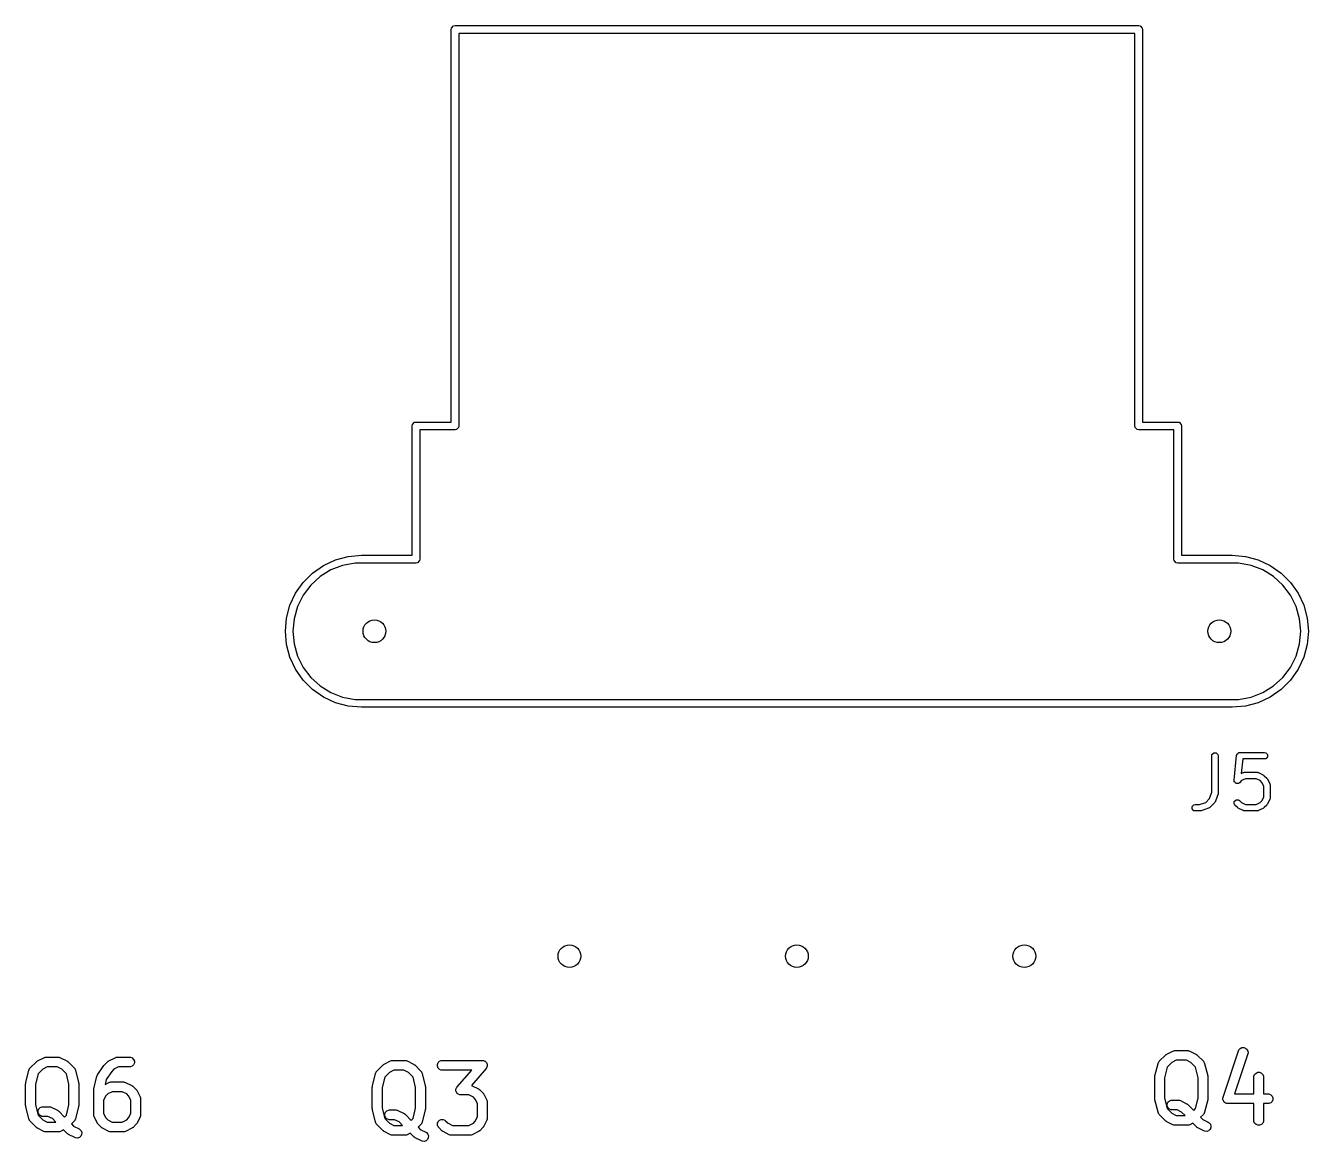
# Model space of a CAD drawing. Extents: x 4.87 to 6.59, y -5.87 to -3.85.
# Drawn here: x 5.261 to 6.038, y -4.526 to -3.85 of the extents above; entities that cross this region are included whole.
import ezdxf

# ---------------------------------------------------------------- set-up
doc = ezdxf.new("R2010")
doc.units = 0
doc.header["$MEASUREMENT"] = 0
doc.layers.add('BLACK', color=7, linetype='CONTINUOUS')

msp = doc.modelspace()

# ---------------------------------------------------------------- linework, layer by layer
at = {"layer": 'BLACK', "linetype": 'CONTINUOUS'}
for p, q in [((5.5189, -3.85197), (5.51908, -3.85106)), ((5.5189, -4.08976), (5.5189, -3.85197)), ((5.51908, -3.85106), (5.52036, -3.84979)), ((5.52036, -3.84979), (5.52126, -3.84961)), ((5.52126, -3.84961), (5.93543, -3.84961)), ((5.93543, -3.84961), (5.93634, -3.84979)), ((5.93634, -3.84979), (5.93762, -3.85106)), ((5.93762, -3.85106), (5.9378, -3.85197)), ((5.9378, -3.85197), (5.9378, -4.08976)), ((5.52362, -3.85433), (5.52362, -4.09213)), ((5.93307, -3.85433), (5.52362, -3.85433)), ((5.93307, -4.09213), (5.93307, -3.85433)), ((5.49528, -4.09213), (5.49546, -4.09122)), ((5.49528, -4.17047), (5.49528, -4.09213)), ((5.49546, -4.09122), (5.49673, -4.08994)), ((5.49673, -4.08994), (5.49764, -4.08976)), ((5.49764, -4.08976), (5.5189, -4.08976)), ((5.52126, -4.09449), (5.5, -4.09449)), ((5.5, -4.09449), (5.5, -4.17283)), ((5.52216, -4.09431), (5.52126, -4.09449)), ((5.52344, -4.09303), (5.52216, -4.09431)), ((5.52362, -4.09213), (5.52344, -4.09303)), ((5.93325, -4.09303), (5.93307, -4.09213)), ((5.93453, -4.09431), (5.93325, -4.09303)), ((5.93543, -4.09449), (5.93453, -4.09431)), ((5.95669, -4.09449), (5.93543, -4.09449)), ((5.9378, -4.08976), (5.95906, -4.08976)), ((5.95669, -4.17283), (5.95669, -4.09449)), ((5.95906, -4.08976), (5.95996, -4.08994)), ((5.95996, -4.08994), (5.96124, -4.09122)), ((5.96124, -4.09122), (5.96142, -4.09213)), ((5.96142, -4.09213), (5.96142, -4.17047)), ((5.44881, -4.17325), (5.45657, -4.17117)), ((5.45657, -4.17117), (5.46457, -4.17047)), ((5.46457, -4.17047), (5.49528, -4.17047)), ((5.96142, -4.17047), (5.99213, -4.17047)), ((5.99213, -4.17047), (6.00012, -4.17117)), ((6.00012, -4.17117), (6.00788, -4.17325)), ((5.43496, -4.18125), (5.44154, -4.17664)), ((5.44606, -4.17937), (5.43955, -4.18341)), ((5.44154, -4.17664), (5.44881, -4.17325)), ((5.45321, -4.1766), (5.44606, -4.17937)), ((5.46074, -4.1752), (5.45321, -4.1766)), ((5.46457, -4.1752), (5.46074, -4.1752)), ((5.49764, -4.1752), (5.46457, -4.1752)), ((5.49854, -4.17502), (5.49764, -4.1752)), ((5.49982, -4.17374), (5.49854, -4.17502)), ((5.5, -4.17283), (5.49982, -4.17374)), ((5.95687, -4.17374), (5.95669, -4.17283)), ((5.95815, -4.17502), (5.95687, -4.17374)), ((5.95906, -4.1752), (5.95815, -4.17502)), ((5.99213, -4.1752), (5.95906, -4.1752)), ((5.99596, -4.1752), (5.99213, -4.1752)), ((6.00349, -4.1766), (5.99596, -4.1752)), ((6.01063, -4.17937), (6.00349, -4.1766)), ((6.00788, -4.17325), (6.01516, -4.17664)), ((6.01714, -4.18341), (6.01063, -4.17937)), ((6.01516, -4.17664), (6.02173, -4.18125)), ((5.42468, -4.1935), (5.42928, -4.18693)), ((5.42928, -4.18693), (5.43496, -4.18125)), ((5.43955, -4.18341), (5.43389, -4.18857)), ((6.02281, -4.18857), (6.01714, -4.18341)), ((6.02173, -4.18125), (6.02741, -4.18693)), ((6.02741, -4.18693), (6.03202, -4.1935)), ((5.42128, -4.20078), (5.42468, -4.1935)), ((5.42927, -4.19468), (5.42585, -4.20154)), ((5.43389, -4.18857), (5.42927, -4.19468)), ((6.02742, -4.19468), (6.02281, -4.18857)), ((6.03084, -4.20154), (6.02742, -4.19468)), ((6.03202, -4.1935), (6.03541, -4.20078)), ((5.4192, -4.20854), (5.42128, -4.20078)), ((5.42585, -4.20154), (5.42376, -4.20891)), ((6.03293, -4.20891), (6.03084, -4.20154)), ((6.03541, -4.20078), (6.03749, -4.20854)), ((5.4185, -4.21654), (5.4192, -4.20854)), ((5.42376, -4.20891), (5.42305, -4.21654)), ((6.03364, -4.21654), (6.03293, -4.20891)), ((6.03749, -4.20854), (6.03819, -4.21654)), ((5.4192, -4.22453), (5.4185, -4.21654)), ((5.42305, -4.21654), (5.42376, -4.22416)), ((6.03293, -4.22416), (6.03364, -4.21654)), ((6.03819, -4.21654), (6.03749, -4.22453)), ((5.42128, -4.23229), (5.4192, -4.22453)), ((5.42376, -4.22416), (5.42585, -4.23153)), ((6.03084, -4.23153), (6.03293, -4.22416)), ((6.03749, -4.22453), (6.03541, -4.23229)), ((5.42468, -4.23957), (5.42128, -4.23229)), ((5.42585, -4.23153), (5.42927, -4.23839)), ((6.02742, -4.23839), (6.03084, -4.23153)), ((6.03541, -4.23229), (6.03202, -4.23957)), ((5.42928, -4.24614), (5.42468, -4.23957)), ((5.42927, -4.23839), (5.43389, -4.2445)), ((6.02281, -4.2445), (6.02742, -4.23839)), ((6.03202, -4.23957), (6.02741, -4.24614)), ((5.43496, -4.25182), (5.42928, -4.24614)), ((5.43389, -4.2445), (5.43955, -4.24967)), ((5.43955, -4.24967), (5.44606, -4.2537)), ((6.01063, -4.2537), (6.01714, -4.24967)), ((6.01714, -4.24967), (6.02281, -4.2445)), ((6.02741, -4.24614), (6.02173, -4.25182)), ((5.44154, -4.25643), (5.43496, -4.25182)), ((5.44881, -4.25982), (5.44154, -4.25643)), ((5.44606, -4.2537), (5.45321, -4.25647)), ((5.45321, -4.25647), (5.46074, -4.25787)), ((5.46074, -4.25787), (5.46457, -4.25787)), ((5.46457, -4.25787), (5.99213, -4.25787)), ((5.99213, -4.25787), (5.99596, -4.25787)), ((5.99596, -4.25787), (6.00349, -4.25647)), ((6.00349, -4.25647), (6.01063, -4.2537)), ((6.01516, -4.25643), (6.00788, -4.25982)), ((6.02173, -4.25182), (6.01516, -4.25643)), ((5.45657, -4.2619), (5.44881, -4.25982)), ((5.46457, -4.2626), (5.45657, -4.2619)), ((5.99213, -4.2626), (5.46457, -4.2626)), ((6.00012, -4.2619), (5.99213, -4.2626)), ((6.00788, -4.25982), (6.00012, -4.2619)), ((5.97966, -4.29192), (5.97981, -4.29117)), ((5.97966, -4.3141), (5.97966, -4.29192)), ((5.97981, -4.29117), (5.98087, -4.29011)), ((5.98087, -4.29011), (5.98238, -4.29011)), ((5.98238, -4.29011), (5.98345, -4.29117)), ((5.98345, -4.29117), (5.9836, -4.29192)), ((5.9836, -4.29192), (5.9836, -4.31442)), ((5.99317, -4.30673), (5.99467, -4.29173)), ((5.99467, -4.29173), (5.99481, -4.29127)), ((5.99481, -4.29117), (5.99485, -4.29113)), ((5.99481, -4.29127), (5.99481, -4.29117)), ((5.99485, -4.29113), (5.99489, -4.29099)), ((5.99489, -4.29099), (5.9954, -4.29057)), ((5.9954, -4.29057), (5.99587, -4.29011)), ((5.99587, -4.29011), (5.99601, -4.29008)), ((5.99601, -4.29008), (5.99606, -4.29004)), ((5.99606, -4.29004), (5.99615, -4.29005)), ((5.99615, -4.29005), (5.99663, -4.28996)), ((5.99663, -4.28996), (6.01162, -4.28996)), ((5.99841, -4.29389), (5.99752, -4.30278)), ((6.01162, -4.29389), (5.99841, -4.29389)), ((6.01162, -4.28996), (6.01238, -4.29011)), ((6.01238, -4.29374), (6.01162, -4.29389)), ((6.01238, -4.29011), (6.01344, -4.29117)), ((6.01344, -4.29268), (6.01238, -4.29374)), ((6.01344, -4.29117), (6.01344, -4.29268)), ((5.99752, -4.30278), (5.99874, -4.30216)), ((5.99874, -4.30216), (5.99884, -4.30214)), ((5.99884, -4.30214), (5.99887, -4.3021)), ((5.99887, -4.3021), (5.99918, -4.30204)), ((5.99918, -4.30204), (5.99949, -4.30196)), ((5.99949, -4.30196), (5.99953, -4.30197)), ((5.99953, -4.30197), (5.99963, -4.30195)), ((5.99963, -4.30195), (6.00712, -4.30195)), ((6.00712, -4.30195), (6.00722, -4.30197)), ((6.00722, -4.30197), (6.00726, -4.30196)), ((6.00726, -4.30196), (6.00757, -4.30204)), ((6.00757, -4.30204), (6.00788, -4.3021)), ((6.00788, -4.3021), (6.00791, -4.30214)), ((6.00791, -4.30214), (6.008, -4.30216)), ((6.008, -4.30216), (6.011, -4.30366)), ((6.011, -4.30366), (6.01125, -4.30386)), ((6.01125, -4.30386), (6.01152, -4.30403)), ((6.01152, -4.30403), (6.01302, -4.30553)), ((5.99324, -4.30749), (5.99317, -4.30673)), ((5.99331, -4.30757), (5.99324, -4.30749)), ((5.99331, -4.30768), (5.99331, -4.30757)), ((5.99378, -4.30814), (5.99331, -4.30768)), ((5.9942, -4.30866), (5.99378, -4.30814)), ((5.9943, -4.30867), (5.9942, -4.30866)), ((5.99437, -4.30874), (5.9943, -4.30867)), ((5.99503, -4.30874), (5.99437, -4.30874)), ((5.99569, -4.30881), (5.99503, -4.30874)), ((5.99577, -4.30874), (5.99569, -4.30881)), ((5.99588, -4.30874), (5.99577, -4.30874)), ((5.99652, -4.30832), (5.99588, -4.30874)), ((5.99779, -4.30704), (5.99652, -4.30832)), ((6.00009, -4.30589), (5.99779, -4.30704)), ((6.00666, -4.30589), (6.00009, -4.30589)), ((6.00896, -4.30704), (6.00666, -4.30589)), ((6.01001, -4.30809), (6.00896, -4.30704)), ((6.01115, -4.31039), (6.01001, -4.30809)), ((6.01115, -4.31696), (6.01115, -4.31039)), ((6.01302, -4.30553), (6.01319, -4.30579)), ((6.01319, -4.30579), (6.01338, -4.30604)), ((6.01338, -4.30604), (6.01488, -4.30904)), ((6.01488, -4.30904), (6.01491, -4.30914)), ((6.01491, -4.30914), (6.01494, -4.30917)), ((6.01494, -4.30917), (6.015, -4.30948)), ((6.015, -4.30948), (6.01509, -4.30978)), ((6.01509, -4.30978), (6.01507, -4.30983)), ((6.01507, -4.30983), (6.01509, -4.30992)), ((6.01509, -4.30992), (6.01509, -4.31742)), ((5.97606, -4.3202), (5.97841, -4.31786)), ((5.97841, -4.31786), (5.97966, -4.3141)), ((5.98177, -4.31994), (5.98161, -4.32021)), ((5.98195, -4.31967), (5.98177, -4.31994)), ((5.98199, -4.31954), (5.98195, -4.31963)), ((5.98195, -4.31963), (5.98195, -4.31967)), ((5.98349, -4.31504), (5.98199, -4.31954)), ((5.98353, -4.31473), (5.98349, -4.31504)), ((5.9836, -4.31442), (5.98353, -4.31473)), ((5.99331, -4.31967), (5.99437, -4.3186)), ((5.99331, -4.32117), (5.99331, -4.31967)), ((5.99437, -4.3186), (5.99588, -4.3186)), ((5.99588, -4.3186), (5.99652, -4.31903)), ((5.99652, -4.31903), (5.99779, -4.3203)), ((6.00896, -4.3203), (6.01001, -4.31926)), ((6.01001, -4.31926), (6.01115, -4.31696)), ((6.01488, -4.3183), (6.01338, -4.3213)), ((6.01491, -4.31821), (6.01488, -4.3183)), ((6.01494, -4.31818), (6.01491, -4.31821)), ((6.015, -4.31787), (6.01494, -4.31818)), ((6.01509, -4.31756), (6.015, -4.31787)), ((6.01509, -4.31742), (6.01507, -4.31752)), ((6.01507, -4.31752), (6.01509, -4.31756)), ((5.96781, -4.32267), (5.96888, -4.3216)), ((5.96781, -4.32417), (5.96781, -4.32267)), ((5.96888, -4.32524), (5.96781, -4.32417)), ((5.96888, -4.3216), (5.96963, -4.32145)), ((5.96963, -4.32539), (5.96888, -4.32524)), ((5.96963, -4.32145), (5.97231, -4.32145)), ((5.97263, -4.32539), (5.96963, -4.32539)), ((5.97231, -4.32145), (5.97606, -4.3202)), ((5.97294, -4.32533), (5.97263, -4.32539)), ((5.97325, -4.32529), (5.97294, -4.32533)), ((5.97775, -4.32379), (5.97325, -4.32529)), ((5.97784, -4.32374), (5.97775, -4.32379)), ((5.97788, -4.32374), (5.97784, -4.32374)), ((5.97814, -4.32356), (5.97788, -4.32374)), ((5.97842, -4.32341), (5.97814, -4.32356)), ((5.97844, -4.32337), (5.97842, -4.32341)), ((5.97852, -4.32331), (5.97844, -4.32337)), ((5.98152, -4.32031), (5.97852, -4.32331)), ((5.98157, -4.32023), (5.98152, -4.32031)), ((5.98161, -4.32021), (5.98157, -4.32023)), ((5.99373, -4.32181), (5.99331, -4.32117)), ((5.99523, -4.32331), (5.99373, -4.32181)), ((5.9955, -4.32349), (5.99523, -4.32331)), ((5.99575, -4.32368), (5.9955, -4.32349)), ((5.99874, -4.32518), (5.99575, -4.32368)), ((5.99779, -4.3203), (6.00009, -4.32145)), ((5.99884, -4.32521), (5.99874, -4.32518)), ((5.99887, -4.32524), (5.99884, -4.32521)), ((5.99918, -4.3253), (5.99887, -4.32524)), ((5.99949, -4.32538), (5.99918, -4.3253)), ((5.99953, -4.32537), (5.99949, -4.32538)), ((5.99963, -4.32539), (5.99953, -4.32537)), ((6.00712, -4.32539), (5.99963, -4.32539)), ((6.00009, -4.32145), (6.00666, -4.32145)), ((6.00666, -4.32145), (6.00896, -4.3203)), ((6.00722, -4.32537), (6.00712, -4.32539)), ((6.00726, -4.32538), (6.00722, -4.32537)), ((6.00757, -4.3253), (6.00726, -4.32538)), ((6.00788, -4.32524), (6.00757, -4.3253)), ((6.00791, -4.32521), (6.00788, -4.32524)), ((6.008, -4.32518), (6.00791, -4.32521)), ((6.011, -4.32368), (6.008, -4.32518)), ((6.01125, -4.32349), (6.011, -4.32368)), ((6.01152, -4.32331), (6.01125, -4.32349)), ((6.01302, -4.32181), (6.01152, -4.32331)), ((6.01319, -4.32155), (6.01302, -4.32181)), ((6.01338, -4.3213), (6.01319, -4.32155)), ((5.26843, -4.47677), (5.27218, -4.4749)), ((5.27218, -4.4749), (5.27272, -4.47469)), ((5.27272, -4.47469), (5.27283, -4.47468)), ((5.27283, -4.47468), (5.27293, -4.47464)), ((5.27293, -4.47464), (5.2735, -4.47458)), ((5.2735, -4.47458), (5.281, -4.47458)), ((5.281, -4.47458), (5.28158, -4.47464)), ((5.28158, -4.47464), (5.28168, -4.47468)), ((5.28168, -4.47468), (5.28178, -4.47469)), ((5.28178, -4.47469), (5.28232, -4.4749)), ((5.28232, -4.4749), (5.28607, -4.47677)), ((5.31155, -4.47677), (5.3153, -4.4749)), ((5.3153, -4.4749), (5.31584, -4.47469)), ((5.31584, -4.47469), (5.31595, -4.47468)), ((5.31595, -4.47468), (5.31605, -4.47464)), ((5.31605, -4.47464), (5.31662, -4.47458)), ((5.31662, -4.47458), (5.32412, -4.47458)), ((5.32412, -4.47458), (5.3247, -4.47464)), ((5.3247, -4.47464), (5.32576, -4.47508)), ((5.32576, -4.47508), (5.32658, -4.4759)), ((5.94792, -4.47707), (5.95167, -4.47332)), ((5.95167, -4.47332), (5.95189, -4.47314)), ((5.95189, -4.47314), (5.95194, -4.47308)), ((5.95194, -4.47308), (5.95203, -4.47302)), ((5.95203, -4.47302), (5.95211, -4.47296)), ((5.95211, -4.47296), (5.95218, -4.47293)), ((5.95218, -4.47293), (5.95243, -4.47277)), ((5.95243, -4.47277), (5.95618, -4.4709)), ((5.95618, -4.4709), (5.95672, -4.47069)), ((5.95672, -4.47069), (5.95683, -4.47068)), ((5.95683, -4.47068), (5.95693, -4.47064)), ((5.95693, -4.47064), (5.9575, -4.47058)), ((5.9575, -4.47058), (5.965, -4.47058)), ((5.965, -4.47058), (5.96558, -4.47064)), ((5.96558, -4.47064), (5.96568, -4.47068)), ((5.96568, -4.47068), (5.96578, -4.47069)), ((5.96578, -4.47069), (5.96632, -4.4709)), ((5.96632, -4.4709), (5.97007, -4.47277)), ((5.97007, -4.47277), (5.97032, -4.47293)), ((5.97032, -4.47293), (5.97039, -4.47296)), ((5.97039, -4.47296), (5.97047, -4.47302)), ((5.97047, -4.47302), (5.97056, -4.47308)), ((5.97056, -4.47308), (5.97061, -4.47314)), ((5.97061, -4.47314), (5.97084, -4.47332)), ((5.97084, -4.47332), (5.97459, -4.47707)), ((5.98657, -4.49885), (5.99595, -4.47073)), ((6.00155, -4.4726), (5.99347, -4.49683)), ((5.99595, -4.47073), (5.99618, -4.4702)), ((5.99618, -4.4702), (5.99694, -4.46933)), ((5.99694, -4.46933), (5.99797, -4.46881)), ((5.99797, -4.46881), (5.99912, -4.46873)), ((5.99912, -4.46873), (6.00021, -4.4691)), ((6.00021, -4.4691), (6.00108, -4.46985)), ((6.00108, -4.46985), (6.0016, -4.47088)), ((6.00168, -4.47203), (6.00155, -4.4726)), ((6.0016, -4.47088), (6.00168, -4.47203)), ((5.26126, -4.48994), (5.26314, -4.48244)), ((5.26314, -4.48244), (5.26333, -4.4819)), ((5.26333, -4.4819), (5.26346, -4.48172)), ((5.26346, -4.48172), (5.26355, -4.48152)), ((5.26355, -4.48152), (5.26392, -4.48107)), ((5.26392, -4.48107), (5.26767, -4.47732)), ((5.26767, -4.47732), (5.26789, -4.47714)), ((5.26789, -4.47714), (5.26794, -4.47708)), ((5.26794, -4.47708), (5.26803, -4.47702)), ((5.26803, -4.47702), (5.26811, -4.47696)), ((5.26811, -4.47696), (5.26818, -4.47693)), ((5.26818, -4.47693), (5.26843, -4.47677)), ((5.2715, -4.48184), (5.26867, -4.48467)), ((5.2742, -4.48049), (5.2715, -4.48184)), ((5.2803, -4.48049), (5.2742, -4.48049)), ((5.283, -4.48184), (5.2803, -4.48049)), ((5.28583, -4.48467), (5.283, -4.48184)), ((5.28607, -4.47677), (5.28632, -4.47693)), ((5.28632, -4.47693), (5.28639, -4.47696)), ((5.28639, -4.47696), (5.28647, -4.47702)), ((5.28647, -4.47702), (5.28656, -4.47708)), ((5.28656, -4.47708), (5.28661, -4.47714)), ((5.28661, -4.47714), (5.28684, -4.47732)), ((5.28684, -4.47732), (5.29059, -4.48107)), ((5.29059, -4.48107), (5.29096, -4.48152)), ((5.29096, -4.48152), (5.29104, -4.48172)), ((5.29104, -4.48172), (5.29117, -4.4819)), ((5.29117, -4.4819), (5.29137, -4.48244)), ((5.29137, -4.48244), (5.29324, -4.48994)), ((5.30479, -4.48527), (5.30854, -4.47965)), ((5.30854, -4.47965), (5.30872, -4.47943)), ((5.30854, -4.47965), (5.30854, -4.47965)), ((5.30854, -4.47965), (5.30854, -4.47965)), ((5.30872, -4.47943), (5.30891, -4.4792)), ((5.30891, -4.4792), (5.31078, -4.47732)), ((5.30891, -4.4792), (5.30891, -4.4792)), ((5.30891, -4.4792), (5.30891, -4.4792)), ((5.31329, -4.48317), (5.30999, -4.48812)), ((5.31078, -4.47732), (5.31101, -4.47714)), ((5.31101, -4.47714), (5.31106, -4.47708)), ((5.31106, -4.47708), (5.31115, -4.47702)), ((5.31115, -4.47702), (5.31123, -4.47696)), ((5.31123, -4.47696), (5.3113, -4.47693)), ((5.3113, -4.47693), (5.31155, -4.47677)), ((5.31462, -4.48184), (5.31329, -4.48317)), ((5.31732, -4.48049), (5.31462, -4.48184)), ((5.32412, -4.48049), (5.31732, -4.48049)), ((5.3247, -4.48043), (5.32412, -4.48049)), ((5.32576, -4.47999), (5.3247, -4.48043)), ((5.32658, -4.47918), (5.32576, -4.47999)), ((5.32658, -4.4759), (5.32702, -4.47696)), ((5.32702, -4.47811), (5.32658, -4.47918)), ((5.32702, -4.47696), (5.32702, -4.47811)), ((5.47355, -4.48352), (5.47392, -4.48307)), ((5.47392, -4.48307), (5.47767, -4.47932)), ((5.47767, -4.47932), (5.47789, -4.47914)), ((5.47789, -4.47914), (5.47794, -4.47908)), ((5.47794, -4.47908), (5.47803, -4.47902)), ((5.47803, -4.47902), (5.47811, -4.47896)), ((5.47811, -4.47896), (5.47818, -4.47893)), ((5.47818, -4.47893), (5.47843, -4.47877)), ((5.47843, -4.47877), (5.48218, -4.4769)), ((5.4842, -4.48249), (5.4815, -4.48384)), ((5.48218, -4.4769), (5.48272, -4.47669)), ((5.48272, -4.47669), (5.48283, -4.47668)), ((5.48283, -4.47668), (5.48293, -4.47664)), ((5.48293, -4.47664), (5.4835, -4.47658)), ((5.4835, -4.47658), (5.491, -4.47658)), ((5.4903, -4.48249), (5.4842, -4.48249)), ((5.493, -4.48384), (5.4903, -4.48249)), ((5.491, -4.47658), (5.49158, -4.47664)), ((5.49158, -4.47664), (5.49168, -4.47668)), ((5.49168, -4.47668), (5.49178, -4.47669)), ((5.49178, -4.47669), (5.49232, -4.4769)), ((5.49232, -4.4769), (5.49607, -4.47877)), ((5.49607, -4.47877), (5.49632, -4.47893)), ((5.49632, -4.47893), (5.49639, -4.47896)), ((5.49639, -4.47896), (5.49647, -4.47902)), ((5.49647, -4.47902), (5.49656, -4.47908)), ((5.49656, -4.47908), (5.49661, -4.47914)), ((5.49661, -4.47914), (5.49684, -4.47932)), ((5.49684, -4.47932), (5.50059, -4.48307)), ((5.50059, -4.48307), (5.50096, -4.48352)), ((5.5106, -4.47896), (5.51104, -4.4779)), ((5.5106, -4.48011), (5.5106, -4.47896)), ((5.51104, -4.48118), (5.5106, -4.48011)), ((5.51104, -4.4779), (5.51186, -4.47708)), ((5.51186, -4.48199), (5.51104, -4.48118)), ((5.51186, -4.47708), (5.51292, -4.47664)), ((5.51292, -4.48243), (5.51186, -4.48199)), ((5.51292, -4.47664), (5.5135, -4.47658)), ((5.5135, -4.48249), (5.51292, -4.48243)), ((5.5135, -4.47658), (5.53787, -4.47658)), ((5.53136, -4.48249), (5.5135, -4.48249)), ((5.52253, -4.49259), (5.53136, -4.48249)), ((5.54009, -4.48148), (5.53116, -4.49169)), ((5.53787, -4.47658), (5.53818, -4.47661)), ((5.53818, -4.47661), (5.53825, -4.47661)), ((5.53825, -4.47661), (5.53831, -4.47663)), ((5.53831, -4.47663), (5.53845, -4.47664)), ((5.53845, -4.47664), (5.53889, -4.47682)), ((5.53889, -4.47682), (5.53934, -4.47698)), ((5.53934, -4.47698), (5.53942, -4.47704)), ((5.53942, -4.47704), (5.53951, -4.47708)), ((5.53951, -4.47708), (5.53985, -4.47742)), ((5.53985, -4.47742), (5.54021, -4.47774)), ((5.54027, -4.48123), (5.54009, -4.48148)), ((5.54021, -4.47774), (5.54026, -4.47783)), ((5.54026, -4.47783), (5.54033, -4.4779)), ((5.54033, -4.48118), (5.54027, -4.48123)), ((5.54033, -4.4779), (5.54051, -4.47834)), ((5.54035, -4.48112), (5.54033, -4.48118)), ((5.54043, -4.48101), (5.54035, -4.48112)), ((5.54058, -4.48056), (5.54043, -4.48101)), ((5.54051, -4.47834), (5.54072, -4.47877)), ((5.54077, -4.48011), (5.54058, -4.48056)), ((5.54072, -4.47877), (5.54073, -4.47887)), ((5.54073, -4.47887), (5.54077, -4.47896)), ((5.54077, -4.47896), (5.54077, -4.47944)), ((5.54077, -4.47944), (5.5408, -4.47992)), ((5.5408, -4.47992), (5.54077, -4.48001)), ((5.54077, -4.48001), (5.54077, -4.48011)), ((5.94526, -4.48594), (5.94714, -4.47844)), ((5.94714, -4.47844), (5.94733, -4.4779)), ((5.94733, -4.4779), (5.94746, -4.47772)), ((5.94746, -4.47772), (5.94755, -4.47752)), ((5.94755, -4.47752), (5.94792, -4.47707)), ((5.95267, -4.48067), (5.95108, -4.48702)), ((5.9555, -4.47784), (5.95267, -4.48067)), ((5.9582, -4.47649), (5.9555, -4.47784)), ((5.9643, -4.47649), (5.9582, -4.47649)), ((5.967, -4.47784), (5.9643, -4.47649)), ((5.96983, -4.48067), (5.967, -4.47784)), ((5.97142, -4.48702), (5.96983, -4.48067)), ((5.97459, -4.47707), (5.97496, -4.47752)), ((5.97496, -4.47752), (5.97504, -4.47772)), ((5.97504, -4.47772), (5.97517, -4.4779)), ((5.97517, -4.4779), (5.97537, -4.47844)), ((5.97537, -4.47844), (5.97724, -4.48594)), ((5.26118, -4.49052), (5.26121, -4.4903)), ((5.26119, -4.49056), (5.26118, -4.49052)), ((5.26118, -4.49066), (5.26119, -4.49056)), ((5.26118, -4.50378), (5.26118, -4.49066)), ((5.26121, -4.4903), (5.26123, -4.49008)), ((5.26123, -4.49008), (5.26125, -4.49004)), ((5.26125, -4.49004), (5.26126, -4.48994)), ((5.26867, -4.48467), (5.26708, -4.49102)), ((5.26708, -4.49102), (5.26708, -4.50342)), ((5.28742, -4.49102), (5.28583, -4.48467)), ((5.28742, -4.50342), (5.28742, -4.49102)), ((5.29324, -4.48994), (5.29326, -4.49004)), ((5.29326, -4.49004), (5.29327, -4.49008)), ((5.29327, -4.49008), (5.29329, -4.4903)), ((5.29329, -4.4903), (5.29332, -4.49052)), ((5.29332, -4.49052), (5.29332, -4.49056)), ((5.29332, -4.49056), (5.29333, -4.49066)), ((5.29333, -4.49066), (5.29333, -4.50378)), ((5.30251, -4.49369), (5.30438, -4.48619)), ((5.30438, -4.48619), (5.30451, -4.48585)), ((5.30451, -4.48585), (5.30452, -4.48578)), ((5.30452, -4.48578), (5.30455, -4.48572)), ((5.30455, -4.48572), (5.30458, -4.48565)), ((5.30458, -4.48565), (5.30462, -4.48559)), ((5.30462, -4.48559), (5.30479, -4.48527)), ((5.30999, -4.48812), (5.30926, -4.49104)), ((5.30926, -4.49104), (5.31155, -4.48989)), ((5.31155, -4.48989), (5.31209, -4.48969)), ((5.31209, -4.48969), (5.3122, -4.48968)), ((5.3122, -4.48968), (5.3123, -4.48964)), ((5.3123, -4.48964), (5.31287, -4.48958)), ((5.31287, -4.48958), (5.32037, -4.48958)), ((5.32037, -4.48958), (5.32095, -4.48964)), ((5.32095, -4.48964), (5.32105, -4.48968)), ((5.32105, -4.48968), (5.32115, -4.48969)), ((5.32115, -4.48969), (5.32169, -4.48989)), ((5.32169, -4.48989), (5.32544, -4.49177)), ((5.47126, -4.49194), (5.47314, -4.48444)), ((5.47314, -4.48444), (5.47333, -4.4839)), ((5.47333, -4.4839), (5.47346, -4.48372)), ((5.47346, -4.48372), (5.47355, -4.48352)), ((5.47867, -4.48667), (5.47708, -4.49302)), ((5.4815, -4.48384), (5.47867, -4.48667)), ((5.49583, -4.48667), (5.493, -4.48384)), ((5.49742, -4.49302), (5.49583, -4.48667)), ((5.50096, -4.48352), (5.50104, -4.48372)), ((5.50104, -4.48372), (5.50117, -4.4839)), ((5.50117, -4.4839), (5.50137, -4.48444)), ((5.50137, -4.48444), (5.50324, -4.49194)), ((5.94518, -4.48652), (5.94521, -4.4863)), ((5.94519, -4.48656), (5.94518, -4.48652)), ((5.94518, -4.48666), (5.94519, -4.48656)), ((5.94518, -4.49978), (5.94518, -4.48666)), ((5.94521, -4.4863), (5.94523, -4.48608)), ((5.94523, -4.48608), (5.94525, -4.48604)), ((5.94525, -4.48604), (5.94526, -4.48594)), ((5.95108, -4.48702), (5.95108, -4.49942)), ((5.97142, -4.49942), (5.97142, -4.48702)), ((5.97724, -4.48594), (5.97726, -4.48604)), ((5.97726, -4.48604), (5.97727, -4.48608)), ((5.97727, -4.48608), (5.97729, -4.4863)), ((5.97729, -4.4863), (5.97732, -4.48652)), ((5.97732, -4.48652), (5.97732, -4.48656)), ((5.97732, -4.48656), (5.97733, -4.48666)), ((5.97733, -4.48666), (5.97733, -4.49978)), ((6.00517, -4.48666), (6.00523, -4.48608)), ((6.00517, -4.49683), (6.00517, -4.48666)), ((6.00523, -4.48608), (6.00567, -4.48502)), ((6.00567, -4.48502), (6.00648, -4.4842)), ((6.00648, -4.4842), (6.00755, -4.48376)), ((6.00755, -4.48376), (6.0087, -4.48376)), ((6.0087, -4.48376), (6.00976, -4.4842)), ((6.00976, -4.4842), (6.01058, -4.48502)), ((6.01058, -4.48502), (6.01102, -4.48608)), ((6.01102, -4.48608), (6.01107, -4.48666)), ((6.01107, -4.48666), (6.01107, -4.49683)), ((5.30242, -4.49427), (5.30246, -4.49405)), ((5.30243, -4.49431), (5.30242, -4.49427)), ((5.30242, -4.49441), (5.30243, -4.49431)), ((5.30242, -4.50941), (5.30242, -4.49441)), ((5.30246, -4.49405), (5.30248, -4.49383)), ((5.30248, -4.49383), (5.30249, -4.49379)), ((5.30249, -4.49379), (5.30251, -4.49369)), ((5.30968, -4.49803), (5.30833, -4.50073)), ((5.31087, -4.49684), (5.30968, -4.49803)), ((5.31357, -4.49549), (5.31087, -4.49684)), ((5.31967, -4.49549), (5.31357, -4.49549)), ((5.32237, -4.49684), (5.31967, -4.49549)), ((5.32357, -4.49803), (5.32237, -4.49684)), ((5.32492, -4.50073), (5.32357, -4.49803)), ((5.32544, -4.49177), (5.32569, -4.49192)), ((5.32569, -4.49192), (5.32576, -4.49195)), ((5.32576, -4.49195), (5.32584, -4.49202)), ((5.32584, -4.49202), (5.32593, -4.49208)), ((5.32593, -4.49208), (5.32598, -4.49214)), ((5.32598, -4.49214), (5.32621, -4.49232)), ((5.32621, -4.49232), (5.32808, -4.4942)), ((5.32808, -4.4942), (5.32827, -4.49442)), ((5.32827, -4.49442), (5.32833, -4.49447)), ((5.32833, -4.49447), (5.32838, -4.49456)), ((5.32838, -4.49456), (5.32845, -4.49464)), ((5.32845, -4.49464), (5.32848, -4.49472)), ((5.32848, -4.49472), (5.32864, -4.49496)), ((5.32864, -4.49496), (5.33051, -4.49871)), ((5.33051, -4.49871), (5.33072, -4.49925)), ((5.47118, -4.49252), (5.47121, -4.4923)), ((5.47119, -4.49256), (5.47118, -4.49252)), ((5.47118, -4.49266), (5.47119, -4.49256)), ((5.47118, -4.50578), (5.47118, -4.49266)), ((5.47121, -4.4923), (5.47123, -4.49208)), ((5.47123, -4.49208), (5.47125, -4.49204)), ((5.47125, -4.49204), (5.47126, -4.49194)), ((5.47708, -4.49302), (5.47708, -4.50542)), ((5.49742, -4.50542), (5.49742, -4.49302)), ((5.50324, -4.49194), (5.50326, -4.49204)), ((5.50326, -4.49204), (5.50327, -4.49208)), ((5.50327, -4.49208), (5.50329, -4.4923)), ((5.50329, -4.4923), (5.50332, -4.49252)), ((5.50332, -4.49252), (5.50332, -4.49256)), ((5.50332, -4.49256), (5.50333, -4.49266)), ((5.50333, -4.49266), (5.50333, -4.50578)), ((5.52182, -4.49415), (5.52185, -4.49406)), ((5.52185, -4.49463), (5.52182, -4.49415)), ((5.52185, -4.49396), (5.52204, -4.49351)), ((5.52185, -4.49406), (5.52185, -4.49396)), ((5.52185, -4.49511), (5.52185, -4.49463)), ((5.52189, -4.4952), (5.52185, -4.49511)), ((5.5219, -4.4953), (5.52189, -4.4952)), ((5.52211, -4.49573), (5.5219, -4.4953)), ((5.52204, -4.49351), (5.52219, -4.49306)), ((5.52229, -4.49617), (5.52211, -4.49573)), ((5.52219, -4.49306), (5.52227, -4.49295)), ((5.52227, -4.49295), (5.52229, -4.49289)), ((5.52229, -4.49289), (5.52235, -4.49284)), ((5.52236, -4.49625), (5.52229, -4.49617)), ((5.52235, -4.49284), (5.52253, -4.49259)), ((5.52241, -4.49633), (5.52236, -4.49625)), ((5.52277, -4.49665), (5.52241, -4.49633)), ((5.52311, -4.49699), (5.52277, -4.49665)), ((5.5232, -4.49703), (5.52311, -4.49699)), ((5.52327, -4.49709), (5.5232, -4.49703)), ((5.52373, -4.49725), (5.52327, -4.49709)), ((5.52417, -4.49743), (5.52373, -4.49725)), ((5.52431, -4.49744), (5.52417, -4.49743)), ((5.52437, -4.49746), (5.52431, -4.49744)), ((5.52444, -4.49746), (5.52437, -4.49746)), ((5.52475, -4.49749), (5.52444, -4.49746)), ((5.52967, -4.49749), (5.52475, -4.49749)), ((5.53237, -4.49884), (5.52967, -4.49749)), ((5.53116, -4.49169), (5.53169, -4.49189)), ((5.53169, -4.49189), (5.53544, -4.49377)), ((5.53357, -4.50003), (5.53237, -4.49884)), ((5.53544, -4.49377), (5.53569, -4.49392)), ((5.53569, -4.49392), (5.53576, -4.49395)), ((5.53576, -4.49395), (5.53584, -4.49402)), ((5.53584, -4.49402), (5.53593, -4.49408)), ((5.53593, -4.49408), (5.53598, -4.49414)), ((5.53598, -4.49414), (5.53621, -4.49432)), ((5.53621, -4.49432), (5.53808, -4.4962)), ((5.53808, -4.4962), (5.53827, -4.49642)), ((5.53827, -4.49642), (5.53833, -4.49647)), ((5.53833, -4.49647), (5.53838, -4.49656)), ((5.53838, -4.49656), (5.53845, -4.49664)), ((5.53845, -4.49664), (5.53848, -4.49672)), ((5.53848, -4.49672), (5.53864, -4.49696)), ((5.53864, -4.49696), (5.54051, -4.50071)), ((5.98651, -4.49913), (5.98657, -4.49885)), ((5.99347, -4.49683), (6.00517, -4.49683)), ((6.01107, -4.49683), (6.01375, -4.49683)), ((6.01375, -4.49683), (6.01432, -4.49689)), ((6.01432, -4.49689), (6.01539, -4.49733)), ((6.01539, -4.49733), (6.0162, -4.49814)), ((6.0162, -4.49814), (6.01664, -4.49921)), ((5.26119, -4.50388), (5.26118, -4.50378)), ((5.26118, -4.50393), (5.26119, -4.50388)), ((5.26121, -4.50414), (5.26118, -4.50393)), ((5.26123, -4.50436), (5.26121, -4.50414)), ((5.26125, -4.5044), (5.26123, -4.50436)), ((5.26126, -4.5045), (5.26125, -4.5044)), ((5.26314, -4.512), (5.26126, -4.5045)), ((5.26708, -4.50342), (5.26867, -4.50977)), ((5.26873, -4.50696), (5.26917, -4.50589)), ((5.26917, -4.50589), (5.26999, -4.50508)), ((5.26999, -4.50508), (5.27105, -4.50464)), ((5.27105, -4.50464), (5.27163, -4.50458)), ((5.27163, -4.50458), (5.27538, -4.50458)), ((5.27538, -4.50458), (5.27595, -4.50464)), ((5.27595, -4.50464), (5.27605, -4.50468)), ((5.27605, -4.50468), (5.27616, -4.50468)), ((5.27616, -4.50468), (5.2767, -4.50489)), ((5.2767, -4.50489), (5.28045, -4.50677)), ((5.28583, -4.50977), (5.28742, -4.50342)), ((5.29324, -4.5045), (5.29137, -4.512)), ((5.29326, -4.5044), (5.29324, -4.5045)), ((5.29327, -4.50436), (5.29326, -4.5044)), ((5.29329, -4.50414), (5.29327, -4.50436)), ((5.29332, -4.50393), (5.29329, -4.50414)), ((5.29333, -4.50378), (5.29332, -4.50388)), ((5.29332, -4.50388), (5.29332, -4.50393)), ((5.30833, -4.50073), (5.30833, -4.50871)), ((5.32492, -4.50871), (5.32492, -4.50073)), ((5.33072, -4.49925), (5.33073, -4.49936)), ((5.33073, -4.49936), (5.33077, -4.49946)), ((5.33077, -4.49946), (5.33082, -4.50003)), ((5.33082, -4.50003), (5.33082, -4.50941)), ((5.47119, -4.50588), (5.47118, -4.50578)), ((5.47118, -4.50593), (5.47119, -4.50588)), ((5.47121, -4.50614), (5.47118, -4.50593)), ((5.47123, -4.50636), (5.47121, -4.50614)), ((5.47125, -4.5064), (5.47123, -4.50636)), ((5.47126, -4.5065), (5.47125, -4.5064)), ((5.47314, -4.514), (5.47126, -4.5065)), ((5.47708, -4.50542), (5.47867, -4.51177)), ((5.47999, -4.50708), (5.48105, -4.50664)), ((5.48105, -4.50664), (5.48163, -4.50658)), ((5.48163, -4.50658), (5.48538, -4.50658)), ((5.48538, -4.50658), (5.48595, -4.50664)), ((5.48595, -4.50664), (5.48605, -4.50668)), ((5.49583, -4.51177), (5.49742, -4.50542)), ((5.50324, -4.5065), (5.50137, -4.514)), ((5.50326, -4.5064), (5.50324, -4.5065)), ((5.50327, -4.50636), (5.50326, -4.5064)), ((5.50329, -4.50614), (5.50327, -4.50636)), ((5.50332, -4.50593), (5.50329, -4.50614)), ((5.50333, -4.50578), (5.50332, -4.50588)), ((5.50332, -4.50588), (5.50332, -4.50593)), ((5.53492, -4.50273), (5.53357, -4.50003)), ((5.53492, -4.51071), (5.53492, -4.50273)), ((5.54051, -4.50071), (5.54072, -4.50125)), ((5.54072, -4.50125), (5.54073, -4.50136)), ((5.54073, -4.50136), (5.54077, -4.50146)), ((5.54077, -4.50146), (5.54082, -4.50203)), ((5.54082, -4.50203), (5.54082, -4.51141)), ((5.94519, -4.49988), (5.94518, -4.49978)), ((5.94518, -4.49993), (5.94519, -4.49988)), ((5.94521, -4.50014), (5.94518, -4.49993)), ((5.94523, -4.50036), (5.94521, -4.50014)), ((5.94525, -4.5004), (5.94523, -4.50036)), ((5.94526, -4.5005), (5.94525, -4.5004)), ((5.94714, -4.508), (5.94526, -4.5005)), ((5.95108, -4.49942), (5.95267, -4.50577)), ((5.95267, -4.50577), (5.9555, -4.5086)), ((5.95273, -4.50296), (5.95317, -4.50189)), ((5.95273, -4.50411), (5.95273, -4.50296)), ((5.95317, -4.50517), (5.95273, -4.50411)), ((5.95317, -4.50189), (5.95399, -4.50108)), ((5.95399, -4.50599), (5.95317, -4.50517)), ((5.95399, -4.50108), (5.95505, -4.50064)), ((5.95505, -4.50643), (5.95399, -4.50599)), ((5.95505, -4.50064), (5.95563, -4.50058)), ((5.95563, -4.50649), (5.95505, -4.50643)), ((5.95563, -4.50058), (5.95938, -4.50058)), ((5.95868, -4.50649), (5.95563, -4.50649)), ((5.96138, -4.50783), (5.95868, -4.50649)), ((5.95938, -4.50058), (5.95995, -4.50064)), ((5.95995, -4.50064), (5.96005, -4.50068)), ((5.96005, -4.50068), (5.96016, -4.50068)), ((5.96016, -4.50068), (5.9607, -4.50089)), ((5.9607, -4.50089), (5.96445, -4.50277)), ((5.96445, -4.50277), (5.9647, -4.50292)), ((5.9647, -4.50292), (5.96477, -4.50295)), ((5.96477, -4.50295), (5.96485, -4.50302)), ((5.96485, -4.50302), (5.96494, -4.50307)), ((5.96494, -4.50307), (5.96499, -4.50313)), ((5.96499, -4.50313), (5.96521, -4.50332)), ((5.96521, -4.50332), (5.96875, -4.50686)), ((5.96875, -4.50686), (5.96983, -4.50577)), ((5.96983, -4.50577), (5.97142, -4.49942)), ((5.97724, -4.5005), (5.97537, -4.508)), ((5.97726, -4.5004), (5.97724, -4.5005)), ((5.97727, -4.50036), (5.97726, -4.5004)), ((5.97729, -4.50014), (5.97727, -4.50036)), ((5.97732, -4.49993), (5.97729, -4.50014)), ((5.97733, -4.49978), (5.97732, -4.49988)), ((5.97732, -4.49988), (5.97732, -4.49993)), ((5.98644, -4.49941), (5.98648, -4.49927)), ((5.98648, -4.49989), (5.98644, -4.49941)), ((5.98648, -4.49921), (5.98651, -4.49913)), ((5.98648, -4.49927), (5.98648, -4.49921)), ((5.98648, -4.50036), (5.98648, -4.49989)), ((5.98652, -4.50046), (5.98648, -4.50036)), ((5.98653, -4.50056), (5.98652, -4.50046)), ((5.98674, -4.50099), (5.98653, -4.50056)), ((5.98692, -4.50142), (5.98674, -4.50099)), ((5.98699, -4.5015), (5.98692, -4.50142)), ((5.98704, -4.50159), (5.98699, -4.5015)), ((5.9874, -4.5019), (5.98704, -4.50159)), ((5.98773, -4.50224), (5.9874, -4.5019)), ((5.98783, -4.50228), (5.98773, -4.50224)), ((5.98791, -4.50235), (5.98783, -4.50228)), ((5.98836, -4.5025), (5.98791, -4.50235)), ((5.9888, -4.50268), (5.98836, -4.5025)), ((5.98895, -4.50269), (5.9888, -4.50268)), ((5.989, -4.50271), (5.98895, -4.50269)), ((5.98908, -4.50271), (5.989, -4.50271)), ((5.98937, -4.50274), (5.98908, -4.50271)), ((6.00517, -4.50274), (5.98937, -4.50274)), ((6.00517, -4.51291), (6.00517, -4.50274)), ((6.01375, -4.50274), (6.01107, -4.50274)), ((6.01107, -4.50274), (6.01107, -4.51291)), ((6.01432, -4.50268), (6.01375, -4.50274)), ((6.01539, -4.50224), (6.01432, -4.50268)), ((6.0162, -4.50142), (6.01539, -4.50224)), ((6.01664, -4.50036), (6.0162, -4.50142)), ((6.01664, -4.49921), (6.01664, -4.50036)), ((5.26333, -4.51254), (5.26314, -4.512)), ((5.26346, -4.51272), (5.26333, -4.51254)), ((5.26355, -4.51292), (5.26346, -4.51272)), ((5.26392, -4.51337), (5.26355, -4.51292)), ((5.26767, -4.51712), (5.26392, -4.51337)), ((5.26867, -4.50977), (5.2715, -4.5126)), ((5.26873, -4.50811), (5.26873, -4.50696)), ((5.26917, -4.50917), (5.26873, -4.50811)), ((5.26999, -4.50999), (5.26917, -4.50917)), ((5.27105, -4.51043), (5.26999, -4.50999)), ((5.27163, -4.51049), (5.27105, -4.51043)), ((5.2715, -4.5126), (5.2742, -4.51395)), ((5.27468, -4.51049), (5.27163, -4.51049)), ((5.2742, -4.51395), (5.2795, -4.51395)), ((5.27738, -4.51183), (5.27468, -4.51049)), ((5.2795, -4.51395), (5.27738, -4.51183)), ((5.28045, -4.50677), (5.2807, -4.50692)), ((5.2807, -4.50692), (5.28077, -4.50695)), ((5.28077, -4.50695), (5.28085, -4.50702)), ((5.28085, -4.50702), (5.28094, -4.50707)), ((5.28094, -4.50707), (5.28099, -4.50713)), ((5.28099, -4.50713), (5.28121, -4.50732)), ((5.28121, -4.50732), (5.28475, -4.51086)), ((5.28475, -4.51086), (5.28583, -4.50977)), ((5.29059, -4.51337), (5.28893, -4.51503)), ((5.29096, -4.51292), (5.29059, -4.51337)), ((5.29104, -4.51272), (5.29096, -4.51292)), ((5.29117, -4.51254), (5.29104, -4.51272)), ((5.29137, -4.512), (5.29117, -4.51254)), ((5.30248, -4.50998), (5.30242, -4.50941)), ((5.30252, -4.51008), (5.30248, -4.50998)), ((5.30253, -4.51019), (5.30252, -4.51008)), ((5.30273, -4.51073), (5.30253, -4.51019)), ((5.30461, -4.51448), (5.30273, -4.51073)), ((5.30833, -4.50871), (5.30968, -4.51141)), ((5.30968, -4.51141), (5.31087, -4.5126)), ((5.31087, -4.5126), (5.31357, -4.51395)), ((5.31357, -4.51395), (5.31967, -4.51395)), ((5.31967, -4.51395), (5.32237, -4.5126)), ((5.32237, -4.5126), (5.32357, -4.51141)), ((5.32357, -4.51141), (5.32492, -4.50871)), ((5.33051, -4.51073), (5.32864, -4.51448)), ((5.33072, -4.51019), (5.33051, -4.51073)), ((5.33073, -4.51008), (5.33072, -4.51019)), ((5.33077, -4.50998), (5.33073, -4.51008)), ((5.33082, -4.50941), (5.33077, -4.50998)), ((5.47333, -4.51454), (5.47314, -4.514)), ((5.47867, -4.51177), (5.4815, -4.5146)), ((5.47873, -4.50896), (5.47917, -4.50789)), ((5.47873, -4.51011), (5.47873, -4.50896)), ((5.47917, -4.51117), (5.47873, -4.51011)), ((5.47917, -4.50789), (5.47999, -4.50708)), ((5.47999, -4.51199), (5.47917, -4.51117)), ((5.48105, -4.51243), (5.47999, -4.51199)), ((5.48163, -4.51249), (5.48105, -4.51243)), ((5.48468, -4.51249), (5.48163, -4.51249)), ((5.48738, -4.51383), (5.48468, -4.51249)), ((5.48605, -4.50668), (5.48616, -4.50668)), ((5.48616, -4.50668), (5.4867, -4.50689)), ((5.4867, -4.50689), (5.49045, -4.50877)), ((5.4895, -4.51595), (5.48738, -4.51383)), ((5.49045, -4.50877), (5.4907, -4.50892)), ((5.4907, -4.50892), (5.49077, -4.50895)), ((5.49077, -4.50895), (5.49085, -4.50902)), ((5.49085, -4.50902), (5.49094, -4.50907)), ((5.49094, -4.50907), (5.49099, -4.50913)), ((5.49099, -4.50913), (5.49121, -4.50932)), ((5.49121, -4.50932), (5.49475, -4.51286)), ((5.49475, -4.51286), (5.49583, -4.51177)), ((5.50137, -4.514), (5.50117, -4.51454)), ((5.5106, -4.51458), (5.51104, -4.51352)), ((5.51104, -4.51352), (5.51186, -4.5127)), ((5.51186, -4.5127), (5.51292, -4.51226)), ((5.51292, -4.51226), (5.51408, -4.51226)), ((5.51408, -4.51226), (5.51514, -4.5127)), ((5.51514, -4.5127), (5.51559, -4.51307)), ((5.51559, -4.51307), (5.51712, -4.5146)), ((5.53237, -4.5146), (5.53357, -4.51341)), ((5.53357, -4.51341), (5.53492, -4.51071)), ((5.54051, -4.51273), (5.53864, -4.51648)), ((5.54072, -4.51219), (5.54051, -4.51273)), ((5.54073, -4.51208), (5.54072, -4.51219)), ((5.54077, -4.51198), (5.54073, -4.51208)), ((5.54082, -4.51141), (5.54077, -4.51198)), ((5.94733, -4.50854), (5.94714, -4.508)), ((5.94746, -4.50872), (5.94733, -4.50854)), ((5.94755, -4.50892), (5.94746, -4.50872)), ((5.94792, -4.50937), (5.94755, -4.50892)), ((5.95167, -4.51312), (5.94792, -4.50937)), ((5.95189, -4.51331), (5.95167, -4.51312)), ((5.95194, -4.51336), (5.95189, -4.51331)), ((5.95203, -4.51342), (5.95194, -4.51336)), ((5.95211, -4.51349), (5.95203, -4.51342)), ((5.95218, -4.51352), (5.95211, -4.51349)), ((5.95243, -4.51367), (5.95218, -4.51352)), ((5.95618, -4.51555), (5.95243, -4.51367)), ((5.9555, -4.5086), (5.9582, -4.50995)), ((5.9582, -4.50995), (5.9635, -4.50995)), ((5.9635, -4.50995), (5.96138, -4.50783)), ((5.97459, -4.50937), (5.97293, -4.51103)), ((5.97293, -4.51103), (5.97425, -4.51235)), ((5.97425, -4.51235), (5.97757, -4.51401)), ((5.97496, -4.50892), (5.97459, -4.50937)), ((5.97504, -4.50872), (5.97496, -4.50892)), ((5.97517, -4.50854), (5.97504, -4.50872)), ((5.97537, -4.508), (5.97517, -4.50854)), ((5.97757, -4.51401), (5.97806, -4.51432)), ((5.97806, -4.51432), (5.97882, -4.51519)), ((6.00523, -4.51348), (6.00517, -4.51291)), ((6.00567, -4.51455), (6.00523, -4.51348)), ((6.01102, -4.51348), (6.01058, -4.51455)), ((6.01107, -4.51291), (6.01102, -4.51348)), ((5.26789, -4.51731), (5.26767, -4.51712)), ((5.26794, -4.51736), (5.26789, -4.51731)), ((5.26803, -4.51742), (5.26794, -4.51736)), ((5.26811, -4.51749), (5.26803, -4.51742)), ((5.26818, -4.51752), (5.26811, -4.51749)), ((5.26843, -4.51767), (5.26818, -4.51752)), ((5.27218, -4.51955), (5.26843, -4.51767)), ((5.27272, -4.51975), (5.27218, -4.51955)), ((5.27283, -4.51976), (5.27272, -4.51975)), ((5.27293, -4.5198), (5.27283, -4.51976)), ((5.2735, -4.51986), (5.27293, -4.5198)), ((5.281, -4.51986), (5.2735, -4.51986)), ((5.28158, -4.5198), (5.281, -4.51986)), ((5.28168, -4.51976), (5.28158, -4.5198)), ((5.28178, -4.51975), (5.28168, -4.51976)), ((5.28232, -4.51955), (5.28178, -4.51975)), ((5.28417, -4.51862), (5.28232, -4.51955)), ((5.28641, -4.52087), (5.28417, -4.51862)), ((5.28664, -4.52105), (5.28641, -4.52087)), ((5.28669, -4.52111), (5.28664, -4.52105)), ((5.28678, -4.52117), (5.28669, -4.52111)), ((5.28686, -4.52124), (5.28678, -4.52117)), ((5.28693, -4.52127), (5.28686, -4.52124)), ((5.28718, -4.52142), (5.28693, -4.52127)), ((5.29093, -4.5233), (5.28718, -4.52142)), ((5.28893, -4.51503), (5.29025, -4.51635)), ((5.29025, -4.51635), (5.29357, -4.51801)), ((5.29357, -4.51801), (5.29406, -4.51832)), ((5.29406, -4.51832), (5.29482, -4.51919)), ((5.2951, -4.52144), (5.29458, -4.52247)), ((5.29482, -4.51919), (5.29518, -4.52029)), ((5.29518, -4.52029), (5.2951, -4.52144)), ((5.30476, -4.51473), (5.30461, -4.51448)), ((5.30479, -4.5148), (5.30476, -4.51473)), ((5.30486, -4.51488), (5.30479, -4.5148)), ((5.30492, -4.51497), (5.30486, -4.51488)), ((5.30497, -4.51502), (5.30492, -4.51497)), ((5.30516, -4.51524), (5.30497, -4.51502)), ((5.30704, -4.51712), (5.30516, -4.51524)), ((5.30726, -4.51731), (5.30704, -4.51712)), ((5.30731, -4.51736), (5.30726, -4.51731)), ((5.3074, -4.51742), (5.30731, -4.51736)), ((5.30748, -4.51749), (5.3074, -4.51742)), ((5.30755, -4.51752), (5.30748, -4.51749)), ((5.3078, -4.51767), (5.30755, -4.51752)), ((5.31155, -4.51955), (5.3078, -4.51767)), ((5.31209, -4.51975), (5.31155, -4.51955)), ((5.3122, -4.51976), (5.31209, -4.51975)), ((5.3123, -4.5198), (5.3122, -4.51976)), ((5.31287, -4.51986), (5.3123, -4.5198)), ((5.32037, -4.51986), (5.31287, -4.51986)), ((5.32095, -4.5198), (5.32037, -4.51986)), ((5.32105, -4.51976), (5.32095, -4.5198)), ((5.32115, -4.51975), (5.32105, -4.51976)), ((5.32169, -4.51955), (5.32115, -4.51975)), ((5.32544, -4.51767), (5.32169, -4.51955)), ((5.32569, -4.51752), (5.32544, -4.51767)), ((5.32576, -4.51749), (5.32569, -4.51752)), ((5.32584, -4.51742), (5.32576, -4.51749)), ((5.32593, -4.51736), (5.32584, -4.51742)), ((5.32598, -4.51731), (5.32593, -4.51736)), ((5.32621, -4.51712), (5.32598, -4.51731)), ((5.32808, -4.51524), (5.32621, -4.51712)), ((5.32827, -4.51502), (5.32808, -4.51524)), ((5.32833, -4.51497), (5.32827, -4.51502)), ((5.32838, -4.51488), (5.32833, -4.51497)), ((5.32845, -4.5148), (5.32838, -4.51488)), ((5.32848, -4.51473), (5.32845, -4.5148)), ((5.32864, -4.51448), (5.32848, -4.51473)), ((5.47346, -4.51472), (5.47333, -4.51454)), ((5.47355, -4.51492), (5.47346, -4.51472)), ((5.47392, -4.51537), (5.47355, -4.51492)), ((5.47767, -4.51912), (5.47392, -4.51537)), ((5.47789, -4.51931), (5.47767, -4.51912)), ((5.47794, -4.51936), (5.47789, -4.51931)), ((5.47803, -4.51942), (5.47794, -4.51936)), ((5.47811, -4.51949), (5.47803, -4.51942)), ((5.47818, -4.51952), (5.47811, -4.51949)), ((5.47843, -4.51967), (5.47818, -4.51952)), ((5.48218, -4.52155), (5.47843, -4.51967)), ((5.4815, -4.5146), (5.4842, -4.51595)), ((5.48272, -4.52175), (5.48218, -4.52155)), ((5.48283, -4.52176), (5.48272, -4.52175)), ((5.48293, -4.5218), (5.48283, -4.52176)), ((5.4835, -4.52186), (5.48293, -4.5218)), ((5.491, -4.52186), (5.4835, -4.52186)), ((5.4842, -4.51595), (5.4895, -4.51595)), ((5.49158, -4.5218), (5.491, -4.52186)), ((5.49168, -4.52176), (5.49158, -4.5218)), ((5.49178, -4.52175), (5.49168, -4.52176)), ((5.49232, -4.52155), (5.49178, -4.52175)), ((5.49417, -4.52062), (5.49232, -4.52155)), ((5.49641, -4.52287), (5.49417, -4.52062)), ((5.50059, -4.51537), (5.49893, -4.51703)), ((5.49893, -4.51703), (5.50025, -4.51835)), ((5.50025, -4.51835), (5.50357, -4.52001)), ((5.50096, -4.51492), (5.50059, -4.51537)), ((5.50104, -4.51472), (5.50096, -4.51492)), ((5.50117, -4.51454), (5.50104, -4.51472)), ((5.50357, -4.52001), (5.50406, -4.52032)), ((5.50406, -4.52032), (5.50482, -4.52119)), ((5.50482, -4.52119), (5.50518, -4.52229)), ((5.5106, -4.51573), (5.5106, -4.51458)), ((5.51104, -4.5168), (5.5106, -4.51573)), ((5.51141, -4.51724), (5.51104, -4.5168)), ((5.51329, -4.51912), (5.51141, -4.51724)), ((5.51351, -4.51931), (5.51329, -4.51912)), ((5.51356, -4.51936), (5.51351, -4.51931)), ((5.51365, -4.51942), (5.51356, -4.51936)), ((5.51373, -4.51949), (5.51365, -4.51942)), ((5.51381, -4.51952), (5.51373, -4.51949)), ((5.51405, -4.51967), (5.51381, -4.51952)), ((5.5178, -4.52155), (5.51405, -4.51967)), ((5.51712, -4.5146), (5.51982, -4.51595)), ((5.51834, -4.52175), (5.5178, -4.52155)), ((5.51845, -4.52176), (5.51834, -4.52175)), ((5.51855, -4.5218), (5.51845, -4.52176)), ((5.51912, -4.52186), (5.51855, -4.5218)), ((5.53037, -4.52186), (5.51912, -4.52186)), ((5.51982, -4.51595), (5.52967, -4.51595)), ((5.52967, -4.51595), (5.53237, -4.5146)), ((5.53095, -4.5218), (5.53037, -4.52186)), ((5.53105, -4.52176), (5.53095, -4.5218)), ((5.53115, -4.52175), (5.53105, -4.52176)), ((5.53169, -4.52155), (5.53115, -4.52175)), ((5.53544, -4.51967), (5.53169, -4.52155)), ((5.53569, -4.51952), (5.53544, -4.51967)), ((5.53576, -4.51949), (5.53569, -4.51952)), ((5.53584, -4.51942), (5.53576, -4.51949)), ((5.53593, -4.51936), (5.53584, -4.51942)), ((5.53598, -4.51931), (5.53593, -4.51936)), ((5.53621, -4.51912), (5.53598, -4.51931)), ((5.53808, -4.51724), (5.53621, -4.51912)), ((5.53827, -4.51702), (5.53808, -4.51724)), ((5.53833, -4.51697), (5.53827, -4.51702)), ((5.53838, -4.51688), (5.53833, -4.51697)), ((5.53845, -4.5168), (5.53838, -4.51688)), ((5.53848, -4.51673), (5.53845, -4.5168)), ((5.53864, -4.51648), (5.53848, -4.51673)), ((5.95672, -4.51575), (5.95618, -4.51555)), ((5.95683, -4.51576), (5.95672, -4.51575)), ((5.95693, -4.5158), (5.95683, -4.51576)), ((5.9575, -4.51586), (5.95693, -4.5158)), ((5.965, -4.51586), (5.9575, -4.51586)), ((5.96558, -4.5158), (5.965, -4.51586)), ((5.96568, -4.51576), (5.96558, -4.5158)), ((5.96578, -4.51575), (5.96568, -4.51576)), ((5.96632, -4.51555), (5.96578, -4.51575)), ((5.96817, -4.51462), (5.96632, -4.51555)), ((5.97041, -4.51687), (5.96817, -4.51462)), ((5.97064, -4.51705), (5.97041, -4.51687)), ((5.97069, -4.51711), (5.97064, -4.51705)), ((5.97078, -4.51717), (5.97069, -4.51711)), ((5.97086, -4.51724), (5.97078, -4.51717)), ((5.97093, -4.51727), (5.97086, -4.51724)), ((5.97118, -4.51742), (5.97093, -4.51727)), ((5.97493, -4.5193), (5.97118, -4.51742)), ((5.97547, -4.5195), (5.97493, -4.5193)), ((5.97662, -4.51959), (5.97547, -4.5195)), ((5.97771, -4.51922), (5.97662, -4.51959)), ((5.97858, -4.51847), (5.97771, -4.51922)), ((5.9791, -4.51744), (5.97858, -4.51847)), ((5.97882, -4.51519), (5.97918, -4.51629)), ((5.97918, -4.51629), (5.9791, -4.51744)), ((6.00648, -4.51536), (6.00567, -4.51455)), ((6.00755, -4.5158), (6.00648, -4.51536)), ((6.0087, -4.5158), (6.00755, -4.5158)), ((6.00976, -4.51536), (6.0087, -4.5158)), ((6.01058, -4.51455), (6.00976, -4.51536)), ((5.29147, -4.5235), (5.29093, -4.5233)), ((5.29262, -4.52359), (5.29147, -4.5235)), ((5.29371, -4.52322), (5.29262, -4.52359)), ((5.29458, -4.52247), (5.29371, -4.52322)), ((5.49664, -4.52305), (5.49641, -4.52287)), ((5.49669, -4.52311), (5.49664, -4.52305)), ((5.49678, -4.52317), (5.49669, -4.52311)), ((5.49686, -4.52324), (5.49678, -4.52317)), ((5.49693, -4.52327), (5.49686, -4.52324)), ((5.49718, -4.52342), (5.49693, -4.52327)), ((5.50093, -4.5253), (5.49718, -4.52342)), ((5.50147, -4.5255), (5.50093, -4.5253)), ((5.50262, -4.52559), (5.50147, -4.5255)), ((5.50371, -4.52522), (5.50262, -4.52559)), ((5.50458, -4.52447), (5.50371, -4.52522)), ((5.5051, -4.52344), (5.50458, -4.52447)), ((5.50518, -4.52229), (5.5051, -4.52344))]:
    msp.add_line(p, q, dxfattribs=at)
at = {"layer": 'BLACK'}
for centre in [(5.47244, -4.21654), (5.98425, -4.21654), (5.59055, -4.41339), (5.72835, -4.41339), (5.86614, -4.41339)]:
    msp.add_circle(centre, 0.00689, dxfattribs=at)

doc.saveas('drawing.dxf')
